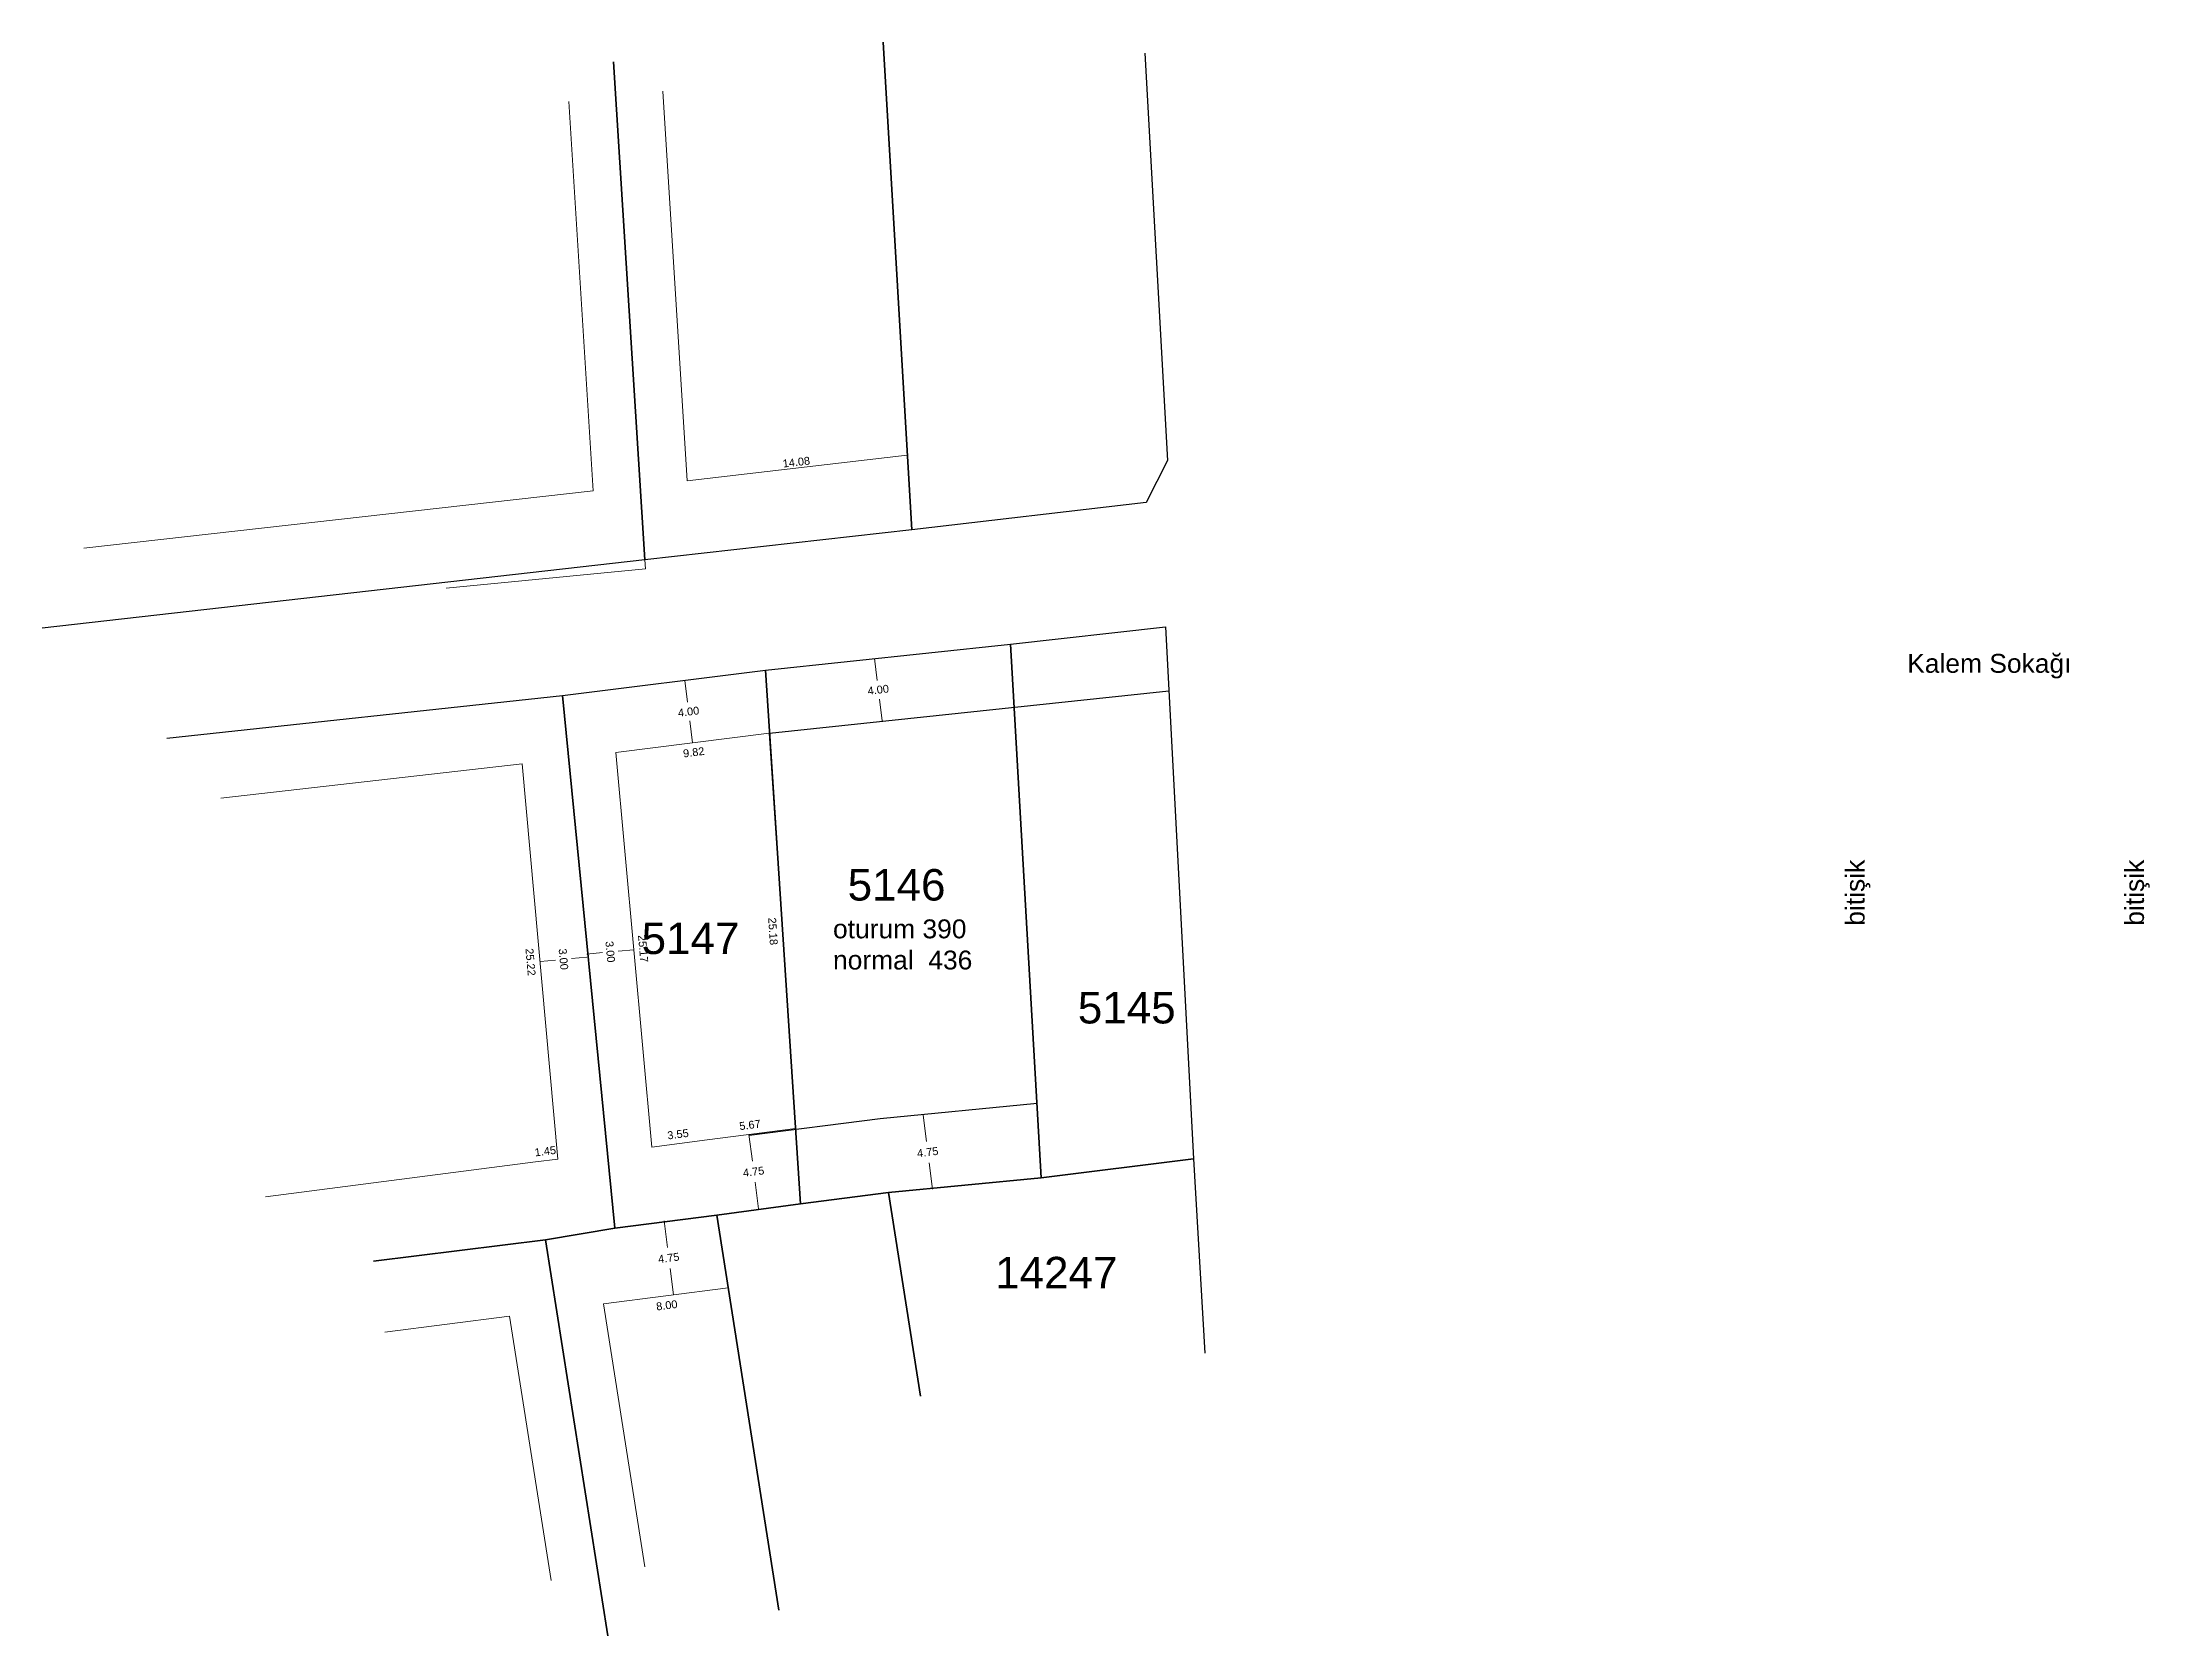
# Model space of a CAD drawing. Extents: x -30085 to -23607, y 116 to 3194.
# Drawn here: x -30085.3 to -29951.4, y 561.4 to 662.7 of the extents above; entities that cross this region are included whole.
import ezdxf

# ---------------------------------------------------------------- set-up
doc = ezdxf.new("R2010")
doc.units = 0
for name, color, linetype, lineweight in [('PARSEL_ALAN', 171, 'Continuous', 0), ('PARSEL_NO', 212, 'Continuous', 0), ('PARSEL_SINIR', 143, 'Continuous', 0), ('ROL_CEPHE', 1, 'Continuous', 0), ('SORULAN_YERLER', 30, 'Continuous', 0)]:
    doc.layers.add(name, color=color, linetype=linetype, lineweight=lineweight)
doc.styles.add('STYLE1', font='arial.ttf', dxfattribs={"height": 1})
doc.styles.add('STYLE2', font='', dxfattribs={"height": 1})
doc.styles.get('STYLE2').set_extended_font_data('Arial')

msp = doc.modelspace()

# ---------------------------------------------------------------- linework, layer by layer
at = {"layer": 'PARSEL_ALAN', "lineweight": 30}
for p, q in [((-30047.04, 629.8), (-30049.02, 661.45)), ((-30049.02, 661.45), (-30047.04, 629.8)), ((-30031.9, 662.7), (-30030.08, 631.71)), ((-30030.08, 631.71), (-30031.9, 662.7)), ((-30015.28, 662), (-30013.84, 636.11)), ((-30013.84, 636.11), (-30015.18, 633.44)), ((-30015.18, 633.44), (-30030.08, 631.71)), ((-30030.08, 631.71), (-30047.04, 629.8)), ((-30047.04, 629.8), (-30085.32, 625.47)), ((-30023.81, 624.44), (-30013.96, 625.54)), ((-30013.96, 625.54), (-30012.17, 591.74)), ((-30039.37, 622.79), (-30023.81, 624.44)), ((-30023.81, 624.44), (-30021.85, 590.54)), ((-30021.85, 590.54), (-30023.81, 624.44)), ((-30052.27, 621.19), (-30039.37, 622.79)), ((-30037.15, 588.89), (-30039.37, 622.79)), ((-30039.37, 622.79), (-30037.15, 588.89)), ((-30039.11, 618.8), (-30013.75, 621.48)), ((-30077.41, 618.48), (-30052.27, 621.19)), ((-30048.95, 587.34), (-30052.27, 621.19)), ((-30052.27, 621.19), (-30048.95, 587.34)), ((-30032.08, 594.32), (-30022.12, 595.28)), ((-30040.41, 593.26), (-30032.08, 594.32)), ((-30021.85, 590.54), (-30031.55, 589.6)), ((-30031.55, 589.6), (-30021.85, 590.54)), ((-30012.17, 591.74), (-30021.85, 590.54)), ((-30021.85, 590.54), (-30012.17, 591.74)), ((-30012.17, 591.74), (-30011.45, 579.41)), ((-30031.55, 589.6), (-30037.15, 588.89)), ((-30037.15, 588.89), (-30031.55, 589.6)), ((-30031.55, 589.6), (-30029.52, 576.67)), ((-30029.52, 576.67), (-30031.55, 589.6)), ((-30048.95, 587.34), (-30042.46, 588.17)), ((-30042.46, 588.17), (-30048.95, 587.34)), ((-30037.15, 588.89), (-30042.46, 588.17)), ((-30042.46, 588.17), (-30037.15, 588.89)), ((-30042.46, 588.17), (-30038.52, 563.08)), ((-30038.52, 563.08), (-30042.46, 588.17)), ((-30053.35, 586.61), (-30064.27, 585.25)), ((-30064.27, 585.25), (-30053.35, 586.61)), ((-30053.35, 586.61), (-30048.95, 587.34)), ((-30048.95, 587.34), (-30053.35, 586.61)), ((-30049.39, 561.44), (-30053.35, 586.61)), ((-30053.35, 586.61), (-30049.39, 561.44))]:
    msp.add_line(p, q, dxfattribs=at)
at = {"layer": 'PARSEL_SINIR'}
for p, q in [((-30047.04, 629.8), (-30049.02, 661.45)), ((-30047.04, 629.8), (-30049.02, 661.45)), ((-30031.9, 662.7), (-30030.08, 631.71)), ((-30015.28, 662), (-30013.84, 636.11)), ((-30013.84, 636.11), (-30015.18, 633.44)), ((-30015.18, 633.44), (-30030.08, 631.71)), ((-30047.04, 629.8), (-30030.08, 631.71)), ((-30047, 629.24), (-30047.04, 629.8)), ((-30047, 629.24), (-30047.04, 629.8)), ((-30047, 629.24), (-30059.65, 628))]:
    msp.add_line(p, q, dxfattribs=at)
at = {"layer": 'ROL_CEPHE'}
for p, q in [((-30032.45, 623.54), (-30032.28, 622.15)), ((-30044.5, 622.15), (-30044.32, 620.76)), ((-30031.95, 619.57), (-30032.13, 620.96)), ((-30044, 618.18), (-30044.17, 619.57)), ((-30053.69, 604.29), (-30052.7, 604.38)), ((-30050.71, 604.56), (-30051.7, 604.47)), ((-30050.72, 604.76), (-30049.73, 604.85)), ((-30047.74, 605.03), (-30048.73, 604.94)), ((-30029.36, 594.53), (-30029.14, 592.84)), ((-30040.42, 593.29), (-30040.2, 591.61)), ((-30028.76, 589.82), (-30028.97, 591.5)), ((-30039.81, 588.58), (-30040.03, 590.27)), ((-30045.81, 587.81), (-30045.6, 586.12)), ((-30045.21, 583.1), (-30045.43, 584.79))]:
    msp.add_line(p, q, dxfattribs=at)
at = {"layer": 'SORULAN_YERLER'}
for p, q in [((-30030.36, 636.46), (-30031.78, 660.7)), ((-30051.87, 658.93), (-30050.32, 634.2)), ((-30044.35, 634.83), (-30045.9, 659.59)), ((-30030.36, 636.46), (-30044.35, 634.83)), ((-30050.32, 634.2), (-30082.67, 630.55)), ((-30048.87, 617.57), (-30039.13, 618.79)), ((-30039.13, 618.79), (-30037.46, 593.67)), ((-30046.6, 592.5), (-30048.87, 617.57)), ((-30073.97, 614.66), (-30054.83, 616.85)), ((-30054.83, 616.85), (-30052.56, 591.73)), ((-30037.46, 593.67), (-30043.08, 592.95)), ((-30043.08, 592.95), (-30046.6, 592.5)), ((-30053.99, 591.55), (-30071.14, 589.34)), ((-30052.56, 591.73), (-30053.99, 591.55)), ((-30049.67, 582.53), (-30041.74, 583.55)), ((-30047.04, 565.82), (-30049.67, 582.53)), ((-30041.74, 583.55), (-30039.13, 566.98)), ((-30063.56, 580.74), (-30055.63, 581.76)), ((-30055.63, 581.76), (-30052.98, 564.95))]:
    msp.add_line(p, q, dxfattribs=at)

# ---------------------------------------------------------------- texts
at = {"layer": 'PARSEL_NO', "style": 'STYLE1'}
for s, height, p in [('Kalem Sokağı', 1.2, (-29966.84, 622.63)), ('5146', 2, (-30034.15, 608.16)), ('5147', 2, (-30047.24, 604.76)), ('oturum 390', 1.2, (-30035.08, 605.76)), ('normal  436', 1.2, (-30035.08, 603.78)), ('5145', 2, (-30019.53, 600.35)), ('14247', 2, (-30024.78, 583.52))]:
    msp.add_text(s, height=height, dxfattribs=at).set_placement(p)
for p in [(-29969.55, 606.56), (-29951.8, 606.56)]:
    msp.add_text('bitişik', height=1.2, rotation=90, dxfattribs=at).set_placement(p)
at = {"layer": 'ROL_CEPHE', "style": 'STYLE2'}
for s, rotation, p in [('14.08', 6.6294, (-30038.25, 635.67)), ('4.00', 7.158, (-30032.85, 621.22)), ('4.00', 7.158, (-30044.9, 619.83)), ('9.82', 367.158, (-30044.57, 617.25)), ('25.18', 273.7838, (-30039.2, 607.06)), ('3.00', 275.173, (-30049.54, 605.56)), ('25.17', 275.173, (-30047.47, 605.95)), ('25.22', 275.173, (-30054.62, 605.1)), ('3.00', 275.173, (-30052.51, 605.09)), ('3.55', 7.3469, (-30045.57, 592.98)), ('5.67', 7.2705, (-30041, 593.57)), ('1.45', 7.258, (-30054, 591.9)), ('4.75', 7.2705, (-30029.71, 591.84)), ('4.75', 7.2705, (-30040.77, 590.6)), ('4.75', 7.3469, (-30046.16, 585.12)), ('8.00', 367.3124, (-30046.28, 582.11))]:
    msp.add_text(s, height=0.5, rotation=rotation, dxfattribs=at).set_placement(p)

doc.saveas('drawing.dxf')
